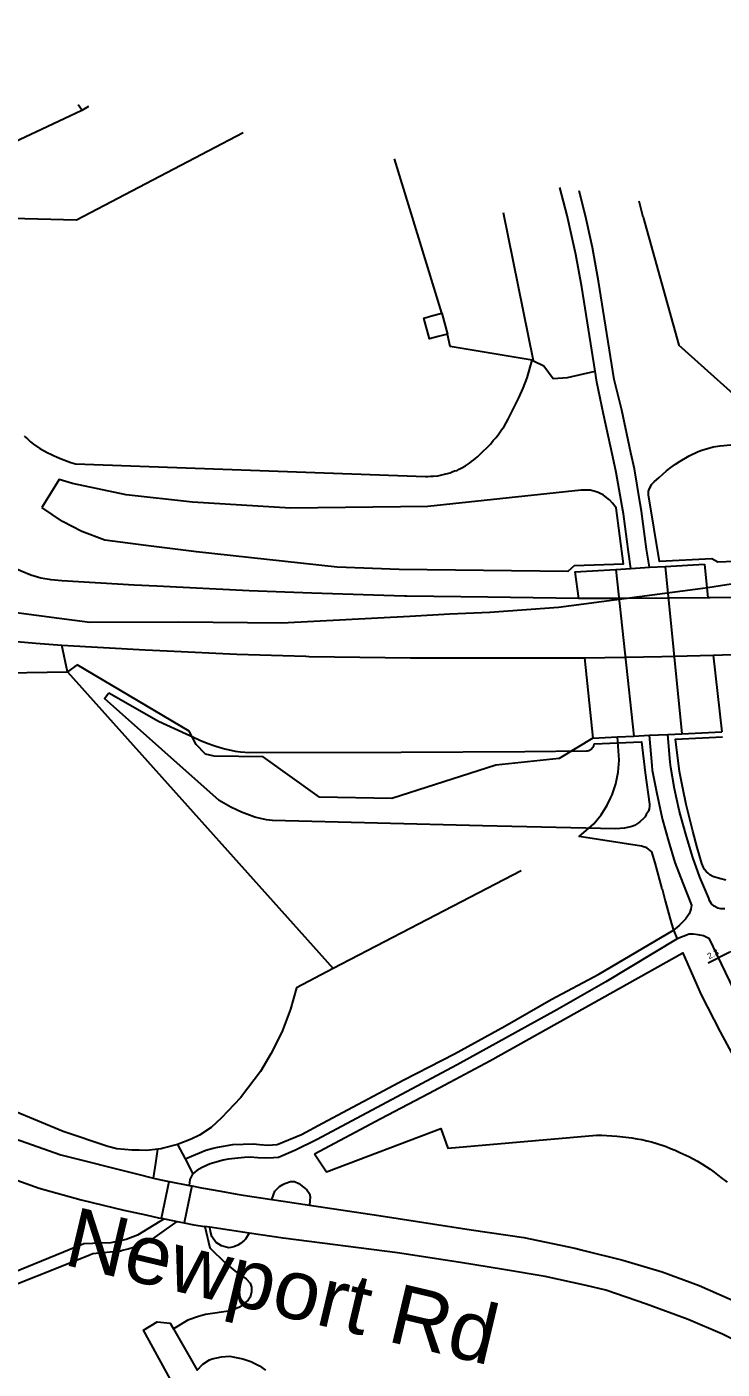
# Model space of a CAD drawing. Header units: millimetres. Extents: x 111502 to 977541, y 8702 to 1044108.
# Drawn here: x 487506.9 to 487623.8, y 238182.9 to 238408.7 of the extents above; entities that cross this region are included whole.
import ezdxf

# ---------------------------------------------------------------- set-up
doc = ezdxf.new("R2010")
doc.units = ezdxf.units.MM
doc.header["$LTSCALE"] = 0.25
doc.linetypes.add('DASHED2', pattern=[9.525, 6.35, -3.175])
for name, color, linetype in [('E HVSS As Laid Dimensions', 30, 'Continuous'), ('E HVSS As Laid HV', 10, 'Continuous'), ('X HVSS Site Background', 8, 'Continuous')]:
    doc.layers.add(name, color=color, linetype=linetype)
doc.styles.add('Arial', font='arial.ttf')
doc.dimstyles.new('HVSS AsLaid', dxfattribs={"dimtxt": 1, "dimasz": 1, "dimexe": 0, "dimexo": 0, "dimgap": 0.5, "dimtad": 1, "dimdec": 1, "dimzin": 1, "dimdsep": 46, "dimtxsty": 'Arial', "dimcen": 0.09, "dimadec": 0, "dimazin": 0, "dimtfac": 1, "dimtdec": 1, "dimtmove": 0, "dimatfit": 3, "dimfxl": 1, "dimtolj": 1, "dimtzin": 0, "dimarcsym": 0})

# ---------------------------------------------------------------- blocks, each defined once
blk = doc.blocks.new('OS MAP 060722')
at = {"layer": 'X HVSS Site Background'}
for points in [[(-1295.02, -730.67), (-1294.37, -731.62)], [(-1294.37, -731.62), (-1293.24, -730.97)], [(-1320.63, -743.51), (-1310.58, -739.21), (-1294.53, -731.71), (-1294.37, -731.62)], [(-1267.3, -735.45), (-1295.33, -750.11), (-1310.58, -749.71), (-1317.18, -749.51)], [(-1233.94, -765.77), (-1241.9, -739.84)], [(-1208.16, -775.54), (-1210.38, -761.41), (-1211.43, -755.91), (-1212.88, -749.36), (-1214.08, -744.64)], [(-1188.58, -807.11), (-1197.38, -807.51), (-1199.23, -796.31), (-1199.23, -796.01), (-1199.18, -795.71), (-1198.98, -795.16), (-1198.83, -794.86), (-1198.68, -794.61), (-1198.53, -794.41), (-1198.23, -794.16), (-1197.43, -793.41), (-1196.18, -792.31), (-1195.43, -791.71), (-1194.68, -791.16), (-1193.88, -790.66), (-1192.38, -789.76), (-1190.83, -789.06), (-1190.08, -788.76), (-1189.08, -788.46), (-1188.33, -788.26), (-1187.18, -788.06), (-1178.23, -787.26)], [(-1199.03, -808.51), (-1199.53, -805.46), (-1200.38, -799.06), (-1200.58, -797.76), (-1201.58, -791.96), (-1202.18, -789.26), (-1203.68, -782.11), (-1204.98, -776.91), (-1207.58, -760.41), (-1208.63, -754.71), (-1209.78, -749.41), (-1210.84, -745.2)], [(-1200.08, -749.61), (-1200.75, -746.95)], [(-1218.52, -773.76), (-1218.58, -773.51), (-1223.58, -748.91)], [(-1200.08, -749.61), (-1194.08, -771.16)], [(-1298.23, -817.05), (-1293.08, -817.71), (-1278.23, -817.66), (-1272.38, -817.76), (-1260.83, -817.86), (-1239.33, -816.71), (-1232.58, -816.36), (-1225.88, -816.06), (-1214.33, -815.21), (-1189.23, -811.91), (-1163.98, -807.91)], [(-1232.99, -769.28), (-1234.53, -769.7), (-1235.99, -770.1), (-1236.94, -766.59), (-1235.42, -766.17), (-1233.94, -765.77)], [(-1233.94, -765.77), (-1232.99, -769.28)], [(-1218.73, -773.66), (-1232.55, -771.4), (-1232.56, -771.37), (-1232.99, -769.28)], [(-958.68, -775.76), (-958.68, -774.56), (-959.98, -772.46), (-961.62, -771.02), (-963.48, -769.91), (-966.38, -769.01), (-971.03, -768.76), (-974.62, -769.67), (-977.83, -770.68), (-988.65, -774.16), (-998.01, -777.57), (-1009.11, -781.39), (-1018.58, -784.41), (-1031.58, -788.11), (-1044.03, -791.31), (-1070.03, -797.31), (-1087.38, -800.86), (-1091.43, -801.66), (-1095.58, -802.36), (-1118.58, -804.06), (-1151.78, -806.21), (-1187.53, -807.66), (-1188.58, -807.11)], [(-1172.78, -787.76), (-1173.48, -787.56), (-1174.63, -787.11), (-1175.13, -786.91), (-1175.58, -786.71), (-1176.03, -786.41), (-1176.93, -785.91), (-1177.38, -785.61), (-1177.78, -785.31), (-1178.53, -784.81), (-1179.23, -784.31), (-1179.98, -783.81), (-1180.63, -783.26), (-1194.08, -771.16)], [(-1304.13, -786.46), (-1303.58, -786.91), (-1303.08, -787.41), (-1302.53, -787.81), (-1301.48, -788.51), (-1300.13, -789.26), (-1299.63, -789.51), (-1299.18, -789.71), (-1298.68, -789.91), (-1297.88, -790.26), (-1296.28, -790.86), (-1295.48, -791.11), (-1236.68, -793.26), (-1236.28, -793.26), (-1235.83, -793.21), (-1235.38, -793.21), (-1234.58, -793.11), (-1234.18, -793.01), (-1233.73, -792.91), (-1232.53, -792.61), (-1232.18, -792.46), (-1231.78, -792.31), (-1231.38, -792.21), (-1231.03, -792.01), (-1230.68, -791.86), (-1229.98, -791.46), (-1229.63, -791.21), (-1229.28, -791.01), (-1228.93, -790.71), (-1228.58, -790.46), (-1228.23, -790.16), (-1227.93, -789.91), (-1227.58, -789.61), (-1225.78, -787.81), (-1225.28, -787.21), (-1224.78, -786.66), (-1224.33, -786.06), (-1223.88, -785.41), (-1223.48, -784.81), (-1222.78, -783.61), (-1220.98, -780.01), (-1220.28, -778.36), (-1219.58, -776.66), (-1218.73, -773.66)], [(-1218.73, -773.66), (-1218.52, -773.76)], [(-1218.52, -773.76), (-1216.78, -774.61), (-1215.21, -776.75), (-1212.82, -776.61), (-1208.16, -775.54)], [(-1202.18, -808.71), (-1202.58, -805.91), (-1203.43, -799.51), (-1203.63, -798.26), (-1204.63, -792.56), (-1205.18, -789.91), (-1206.78, -782.76), (-1207.88, -777.36), (-1208.16, -775.54)], [(-963.08, -779.21), (-1012.38, -791.96), (-1023.98, -794.86), (-1027.68, -795.76), (-1037.58, -798.06), (-1047.43, -800.26), (-1051.68, -801.16), (-1060.98, -803.01), (-1070.18, -804.66), (-1070.68, -804.76), (-1080.18, -806.26), (-1089.63, -807.66), (-1096.08, -808.51), (-1105.68, -809.61), (-1115.33, -810.56), (-1117.98, -810.81), (-1129.63, -811.66), (-1141.38, -812.31), (-1141.68, -812.36), (-1155.23, -812.91), (-1162.03, -813.16), (-1178.38, -813.51), (-1188.83, -813.66), (-1189.23, -813.66)], [(-1186.38, -865.96), (-1187.03, -865.96), (-1187.58, -865.86), (-1188.18, -865.51), (-1188.63, -865.11), (-1188.98, -864.56), (-1189.08, -864.16), (-1190.58, -860.61), (-1191.78, -857.31), (-1192.83, -853.76), (-1193.83, -850.21), (-1194.03, -849.36), (-1194.83, -845.76), (-1195.43, -842.16), (-1195.58, -841.31), (-1195.98, -836.61)], [(-1211.63, -808.21), (-1203.43, -807.91), (-1204.63, -798.51), (-1205.23, -797.71), (-1205.78, -797.16), (-1206.18, -796.81), (-1206.83, -796.31), (-1207.33, -796.11), (-1207.68, -795.91), (-1208.18, -795.76), (-1209.03, -795.56), (-1209.58, -795.51), (-1210.53, -795.51), (-1236.27, -798.26), (-1259.35, -798.54), (-1275.82, -797.54), (-1286.98, -796.34), (-1295.98, -794.44), (-1298.21, -793.74), (-1301.15, -798.43)], [(-1211.63, -808.21), (-1212.78, -809.2), (-1241.11, -808.86), (-1251.54, -808.49), (-1275.14, -805.93), (-1284.11, -804.76), (-1290.54, -803.95), (-1294.44, -802.5), (-1297.65, -800.83), (-1301.15, -798.43)], [(-1408.39, -799.74), (-1322.58, -813.71), (-1321.28, -813.91), (-1310.58, -815.46), (-1298.23, -817.05)], [(-1188.33, -823.31), (-1169.63, -822.61), (-1159.43, -822.26), (-1150.38, -821.91), (-1140.08, -821.26), (-1129.83, -820.51), (-1116.88, -819.31), (-1107.18, -818.26), (-1099.18, -817.26), (-1089.38, -815.86), (-1079.58, -814.31), (-1076.53, -813.81), (-1066.83, -812.06), (-1057.18, -810.16), (-1053.08, -809.31), (-1039.58, -806.26), (-1036.18, -805.46), (-1022.58, -802.21), (-1011.98, -799.51)], [(-1297.78, -810.81), (-1299.58, -810.61), (-1301.33, -810.31), (-1302.98, -809.81), (-1304.63, -809.16), (-1305.98, -808.56), (-1307.48, -807.66), (-1308.98, -806.61), (-1310.33, -805.46), (-1310.58, -805.16), (-1311.58, -804.21)], [(-1199.03, -808.51), (-1196.43, -808.36), (-1189.78, -807.96)], [(-1189.78, -807.96), (-1189.23, -813.66)], [(-1211.58, -809.26), (-1204.68, -808.86), (-1202.18, -808.71)], [(-1211.58, -809.26), (-1210.98, -813.76)], [(-1204.68, -808.86), (-1201.68, -836.91)], [(-1202.18, -808.71), (-1199.03, -808.51)], [(-1196.43, -808.36), (-1193.58, -836.51)], [(-1210.98, -813.76), (-1226.18, -813.56), (-1239.83, -813.36), (-1240.18, -813.36), (-1255.78, -812.86), (-1266.33, -812.46), (-1281.83, -811.71), (-1285.63, -811.51), (-1297.78, -810.81)], [(-1189.23, -813.66), (-1195.89, -813.71), (-1202.78, -813.76), (-1204.16, -813.76), (-1210.98, -813.76)], [(-1322.46, -819.93), (-1321.28, -819.91), (-1319.78, -819.91), (-1315.63, -820.21), (-1310.58, -820.56), (-1302.18, -821.26), (-1297.78, -821.61)], [(-1296.83, -826.11), (-1297.78, -821.61)], [(-1297.78, -821.61), (-1283.78, -822.41), (-1280.08, -822.56), (-1268.38, -823.11), (-1256.78, -823.46), (-1256.23, -823.51), (-1239.18, -823.71), (-1233.33, -823.76), (-1218.63, -823.76), (-1209.98, -823.71)], [(-1209.98, -823.71), (-1203.1, -823.6), (-1196.98, -823.51), (-1194.9, -823.46), (-1188.33, -823.31)], [(-1209.98, -823.71), (-1208.58, -837.26)], [(-1188.33, -823.31), (-1186.88, -836.16)], [(-1281.68, -906.38), (-1283.53, -906.61), (-1284.78, -906.56), (-1285.98, -906.51), (-1288.53, -906.31), (-1290.08, -905.91), (-1297.58, -903.41), (-1310.58, -898.01)], [(-1310.58, -826.31), (-1296.83, -826.11)], [(-1208.58, -837.26), (-1214.19, -840.64), (-1224.84, -841.79), (-1242.32, -847.39), (-1254.51, -847.16), (-1263.98, -840.39), (-1272.19, -840.27), (-1273.64, -839.94), (-1275.21, -838.31), (-1276.4, -836.08), (-1295.24, -824.92), (-1296.83, -826.11)], [(-1296.83, -826.11), (-1252.18, -876.01)], [(-1208.33, -838.21), (-1200.38, -837.86), (-1199.78, -843.06), (-1199.03, -848.36), (-1199.03, -848.66), (-1199.08, -849.11), (-1199.18, -849.51), (-1199.58, -850.11), (-1199.78, -850.46), (-1200.03, -850.76), (-1200.58, -851.26), (-1200.88, -851.51), (-1201.58, -851.91), (-1202.03, -852.11), (-1203.23, -852.36), (-1203.98, -852.46), (-1204.83, -852.51), (-1227.08, -852.01), (-1262.38, -851.11), (-1263.38, -850.96), (-1264.38, -850.76), (-1265.33, -850.51), (-1266.23, -850.21), (-1267.58, -849.71), (-1268.43, -849.31), (-1269.38, -848.86), (-1270.18, -848.41), (-1271.33, -847.71), (-1290.63, -830.56), (-1289.88, -829.61)], [(-1289.88, -829.61), (-1281.53, -834.36), (-1276.88, -836.51), (-1275.78, -837.01), (-1274.58, -837.56), (-1273.38, -838.06), (-1272.08, -838.51), (-1271.18, -838.81), (-1270.38, -839.06), (-1268.68, -839.41), (-1267.78, -839.56), (-1266.23, -839.66), (-1240.78, -839.61), (-1219.98, -839.51), (-1209.63, -839.36), (-1209.43, -839.36), (-1209.23, -839.31), (-1208.83, -839.11), (-1208.53, -838.76), (-1208.38, -838.56), (-1208.33, -838.21)], [(-1186.18, -861.11), (-1187.03, -860.91), (-1188.08, -860.61), (-1188.38, -860.51), (-1188.88, -860.21), (-1189.18, -859.96), (-1189.43, -859.71), (-1189.78, -859.31), (-1189.98, -859.01), (-1190.23, -858.31), (-1191.03, -855.61), (-1191.78, -852.91), (-1192.88, -848.41), (-1193.43, -845.66), (-1193.98, -842.86), (-1194.68, -837.41), (-1186.78, -837.01)], [(-1196.88, -862.61), (-1198.09, -858.24), (-1198.64, -856.35), (-1199.47, -855.68), (-1200.4, -855.41), (-1210.84, -853.81), (-1208.41, -851.65), (-1207.17, -850.14), (-1206.13, -848.49), (-1205.57, -847.36), (-1205.31, -846.76), (-1204.7, -844.91), (-1204.31, -842.99), (-1204.16, -840.94), (-1204.41, -837.05)], [(-1208.58, -837.26), (-1204.41, -837.05)], [(-1204.41, -837.05), (-1201.68, -836.91), (-1199.08, -836.76)], [(-1199.08, -836.76), (-1195.98, -836.61)], [(-1199.08, -836.76), (-1198.63, -841.86), (-1198.58, -842.61), (-1197.88, -846.26), (-1197.08, -849.96), (-1196.83, -850.96), (-1195.83, -854.56), (-1194.78, -858.16), (-1193.43, -861.66), (-1191.98, -865.31), (-1192.08, -866.01), (-1192.18, -866.36), (-1192.38, -866.81), (-1192.98, -867.66), (-1193.23, -867.91), (-1193.98, -868.71), (-1194.43, -869.11), (-1194.98, -869.51)], [(-1195.98, -836.61), (-1193.58, -836.51), (-1186.88, -836.16)], [(-1310.58, -902.91), (-1297.98, -907.31), (-1285.23, -910.51), (-1282.36, -911.22)], [(-1220.58, -859.56), (-1252.18, -876.01)], [(-1196.88, -862.61), (-1196.38, -864.61), (-1195.33, -868.46)], [(-1195.33, -868.46), (-1194.98, -869.51)], [(-1277.09, -908.02), (-1273.57, -906.56), (-1272.38, -906.21), (-1271.55, -906.01), (-1269.05, -905.57), (-1265.56, -905.45), (-1264.55, -905.6), (-1263.17, -905.67), (-1261.62, -905.58), (-1257.51, -903.88), (-1253.98, -902.01), (-1240.33, -894.71), (-1231.78, -890.31), (-1223.33, -885.71), (-1215.58, -881.21), (-1207.53, -876.91), (-1194.98, -869.51)], [(-1194.38, -871.01), (-1206.38, -878.21), (-1214.58, -882.91), (-1231.33, -892.21), (-1254.97, -904.82), (-1258.52, -906.55), (-1261.4, -907.77), (-1262.23, -907.82), (-1263.62, -907.87), (-1264.88, -907.8), (-1266.13, -907.74), (-1267.09, -907.76), (-1269.85, -908.05), (-1270.7, -908.22), (-1272.85, -908.83), (-1274.2, -909.45), (-1275.12, -909.95), (-1275.75, -910.51)], [(-1194.98, -869.51), (-1194.38, -871.01)], [(-1155.13, -938.41), (-1162.03, -923.11), (-1162.53, -922.21), (-1165.38, -917.01), (-1169.08, -910.41), (-1177.78, -894.21), (-1187.68, -873.71), (-1188.98, -871.01), (-1189.98, -870.51), (-1190.88, -870.31), (-1191.68, -870.21), (-1192.38, -870.21), (-1194.38, -871.01)], [(-1255.34, -907.13), (-1244.18, -901.21), (-1236.18, -897.01), (-1232.58, -895.11), (-1225.88, -891.51), (-1214.53, -885.16), (-1193.43, -873.36), (-1193.38, -873.51), (-1190.38, -880.41), (-1187.18, -886.61), (-1181.53, -897.11), (-1174.88, -909.21), (-1172.33, -914.01), (-1166.78, -925.91)], [(-1252.18, -876.01), (-1258.38, -879.21), (-1259.38, -882.81), (-1260.68, -886.41), (-1262.38, -889.81), (-1262.68, -890.31), (-1264.38, -893.31), (-1266.53, -896.11), (-1267.78, -897.71), (-1270.98, -901.11), (-1272.68, -902.71), (-1274.68, -904.01), (-1276.08, -904.71), (-1278.38, -905.61)], [(-1337.28, -898.21), (-1333.53, -900.16), (-1330.03, -901.81), (-1326.58, -903.31), (-1321.68, -905.31), (-1319.08, -906.41), (-1315.58, -907.81), (-1310.58, -909.71), (-1301.58, -912.91), (-1294.53, -914.91), (-1287.38, -916.61), (-1283.68, -917.41), (-1281.53, -917.91), (-1281.03, -918)], [(-1255.34, -907.13), (-1253.29, -910.16), (-1234.11, -902.87), (-1232.93, -906.21), (-1207.93, -904.01), (-1207.03, -904.01), (-1206.18, -904.06), (-1205.38, -904.11), (-1204.53, -904.16), (-1201.98, -904.46), (-1201.18, -904.61), (-1200.33, -904.76), (-1199.48, -904.96), (-1198.68, -905.16), (-1197.83, -905.41), (-1196.23, -905.91), (-1195.48, -906.26), (-1194.73, -906.56), (-1193.93, -906.91), (-1192.43, -907.61), (-1191.68, -908.01), (-1190.98, -908.41), (-1190.23, -908.86), (-1188.83, -909.76), (-1188.18, -910.26), (-1187.03, -911.11), (-1185.98, -911.91)], [(-1282.36, -911.22), (-1282.01, -908.71), (-1281.68, -906.38)], [(-1278.38, -905.61), (-1280.78, -906.21), (-1281.08, -906.31), (-1281.68, -906.38)], [(-1278.38, -905.61), (-1277.09, -908.02)], [(-1277.09, -908.02), (-1275.75, -910.51)], [(-1282.36, -911.22), (-1281.18, -911.51), (-1279.75, -911.79)], [(-1281.03, -918), (-1279.75, -911.79)], [(-1279.75, -911.79), (-1276.35, -912.46)], [(-1276.35, -912.46), (-1276.23, -911.48), (-1275.79, -910.55), (-1275.75, -910.51)], [(-1262.5, -914.82), (-1262.01, -913.42), (-1261.22, -912.66), (-1260.67, -912.31), (-1260.29, -912.12), (-1259.39, -911.82), (-1258.9, -911.8), (-1258.7, -911.83), (-1257.94, -912.15), (-1257.16, -912.74), (-1256.61, -913.2), (-1256.2, -913.75), (-1256.16, -913.85), (-1256.07, -914.37), (-1256.18, -915.77)], [(-1275.94, -912.54), (-1277.22, -918.77)], [(-1276.35, -912.46), (-1275.94, -912.54)], [(-1275.94, -912.54), (-1274.33, -912.86), (-1273.98, -912.91), (-1271.08, -913.41), (-1268.68, -913.86), (-1267.33, -914.11), (-1262.5, -914.82)], [(-1262.5, -914.82), (-1260.58, -915.11), (-1256.18, -915.77)], [(-1256.18, -915.77), (-1244.53, -917.51), (-1228.98, -919.91), (-1220.18, -921.21), (-1211.58, -923.01), (-1210.08, -923.41), (-1203.53, -925.01), (-1196.88, -927.01), (-1190.68, -929.31), (-1184.08, -932.21), (-1177.78, -935.51), (-1175.58, -936.76), (-1171.03, -939.81), (-1168.78, -941.41), (-1166.48, -943.11), (-1162.78, -946.06)], [(-1280.6, -918.09), (-1282.32, -919.13), (-1285.08, -920.81), (-1287, -921.57), (-1289.54, -922.11), (-1294.08, -922.31), (-1310.58, -929.01), (-1312.78, -929.86), (-1316.98, -931.66), (-1324.03, -934.56), (-1325.38, -935.16), (-1327.98, -936.11), (-1331.23, -937.16), (-1335.18, -938.21), (-1339.18, -939.21), (-1343.08, -940.16), (-1343.45, -940.24)], [(-1341.58, -941.84), (-1341.18, -941.76), (-1338.23, -941.06), (-1335.28, -940.31), (-1332.43, -939.56), (-1329.68, -938.71), (-1328.93, -938.51), (-1327.18, -938.01), (-1325.58, -937.41), (-1324.28, -936.91), (-1323.08, -936.51), (-1319.58, -935.01), (-1313.68, -932.41), (-1310.58, -931.11), (-1293.63, -924.36), (-1292.58, -923.91), (-1287.95, -923.44), (-1287.62, -923.36), (-1286.63, -923.11), (-1283.45, -922.13), (-1278.39, -918.53)], [(-1281.03, -918), (-1280.6, -918.09)], [(-1280.6, -918.09), (-1280.23, -918.16), (-1278.39, -918.53)], [(-1278.39, -918.53), (-1277.22, -918.77)], [(-1277.22, -918.77), (-1275.58, -919.11), (-1273.75, -919.38)], [(-1273.75, -919.38), (-1272.92, -922.98), (-1270.31, -925.54), (-1268.67, -926.89), (-1266.81, -928.19), (-1266.14, -928.91), (-1265.9, -929.58), (-1265.9, -930.36), (-1266.08, -931.12), (-1266.13, -931.26), (-1266.46, -931.78), (-1267.91, -932.95), (-1269.38, -933.57), (-1273.67, -934.16), (-1274.82, -934.49), (-1276.61, -935.12), (-1279, -936.61)], [(-1272.9, -919.5), (-1273.75, -919.38)], [(-1266.32, -920.47), (-1272.9, -919.5)], [(-1266.32, -920.47), (-1266.94, -921.48), (-1267.1, -921.68), (-1267.78, -922.25), (-1268.24, -922.53), (-1268.87, -922.81), (-1269.37, -922.93), (-1269.79, -922.94), (-1270.97, -922.63), (-1271.84, -922.05), (-1271.97, -921.93), (-1272.48, -921.23), (-1272.56, -921.06), (-1272.79, -920.23), (-1272.9, -919.5)], [(-1174.08, -945.11), (-1177.63, -942.31), (-1179.98, -940.91), (-1181.08, -940.41), (-1186.78, -937.51), (-1192.53, -935.01), (-1199.53, -932.41), (-1206.38, -930.11), (-1209.68, -929.31), (-1216.58, -927.81), (-1223.58, -926.61), (-1230.78, -925.41), (-1241.38, -923.81), (-1260.58, -921.31), (-1266.32, -920.47)], [(-1276.13, -973.62), (-1277.88, -971.41), (-1279.53, -969.21), (-1280.88, -966.71), (-1281.68, -965.01), (-1282.58, -962.51), (-1283.18, -960.11), (-1283.33, -959.81), (-1283.53, -957.91), (-1283.58, -956.11), (-1283.53, -954.81), (-1283.08, -952.91), (-1282.53, -950.91), (-1282.08, -949.51), (-1281.68, -948.21), (-1281.18, -946.91), (-1280.98, -946.61), (-1279.53, -945.11), (-1284.08, -936.81), (-1281.78, -935.41), (-1279.58, -935.61), (-1279, -936.61)], [(-1279, -936.61), (-1275.03, -943.51), (-1274.08, -942.51), (-1272.98, -941.81), (-1272.53, -941.61), (-1270.98, -941.31), (-1269.53, -941.21), (-1269.08, -941.31), (-1267.38, -941.61), (-1265.88, -942.11), (-1265.78, -942.21), (-1264.58, -942.81), (-1263.58, -943.51)]]:
    blk.add_lwpolyline(points, dxfattribs=at)
blk = doc.blocks.new('*D1934')
at = {"layer": 'Defpoints', "color": 0, "transparency": 16777216}
for p in [(487625.87, 238253.43), (487627.87, 238254.55), (487627.91, 238254.48)]:
    blk.add_point(p, dxfattribs=at)
at = {"layer": 'E HVSS As Laid Dimensions', "color": 0, "lineweight": -2, "transparency": 16777216}
for p, q in [((487627.87, 238254.55), (487625.83, 238253.49)), ((487625.87, 238253.43), (487625.83, 238253.49)), ((487627.91, 238254.48), (487627.87, 238254.55)), ((487628.76, 238255.01), (487629.65, 238255.47)), ((487624.94, 238253.03), (487621.41, 238251.2))]:
    blk.add_line(p, q, dxfattribs=at)
at = {"layer": 'E HVSS As Laid Dimensions', "color": 0, "transparency": 16777216}
for points in [[(487624.87, 238253.18), (487625.02, 238252.89), (487625.83, 238253.49)], [(487628.68, 238255.16), (487628.84, 238254.87), (487627.87, 238254.55)]]:
    blk.add_solid(points, dxfattribs=at)
at = {"layer": 'E HVSS As Laid Dimensions', "color": 0, "transparency": 16777216, "insert": (487622.21, 238252.75), "char_height": 1, "attachment_point": 5, "rotation": 27.4202, "style": 'Arial'}
blk.add_mtext('\\A1;2.3', dxfattribs=at)

msp = doc.modelspace()

# ---------------------------------------------------------------- linework, layer by layer
at = {"lineweight": 0}
msp.add_circle((488727.82, 239008.33), 11388.42, dxfattribs=at)

# ---------------------------------------------------------------- block references
at = {"layer": 'E HVSS As Laid HV', "linetype": 'DASHED2', "lineweight": 0}
msp.add_blockref('OS MAP 060722', (488810.58, 239126.31), dxfattribs=at)

# ---------------------------------------------------------------- texts
at = {"lineweight": 0, "insert": (487515.14, 238210.3), "char_height": 10, "attachment_point": 1, "rotation": 346.675, "style": 'Arial'}
msp.add_mtext_dynamic_manual_height_columns('Newport Rd', width=215.4729, gutter_width=10, heights=[0], dxfattribs=at)

# ---------------------------------------------------------------- dimensions: what is measured, and where the dimension line sits
at = {"layer": 'E HVSS As Laid Dimensions'}
dim = msp.add_linear_dim(base=(487627.87, 238254.55), p1=(487625.87, 238253.43), p2=(487627.91, 238254.48), angle=27.4202, dimstyle='HVSS AsLaid', dxfattribs=at)
dim.commit()
dim.dimension.update_dxf_attribs({"geometry": '*D1934', "text_midpoint": (487622.67, 238251.85), "dimtype": 161})

doc.saveas('drawing.dxf')
